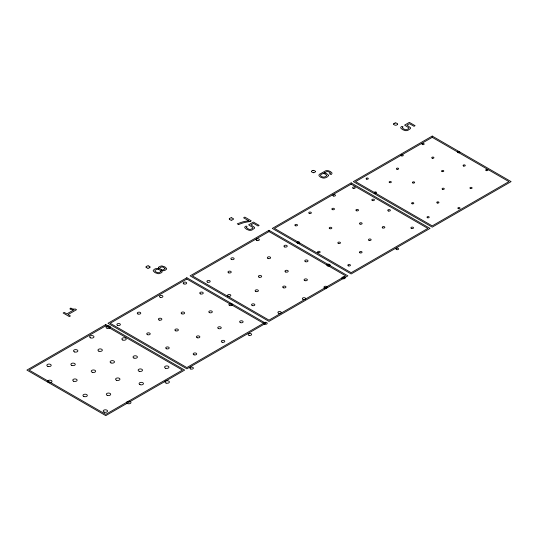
<?xml version="1.0" encoding="UTF-8"?>
<svg xmlns="http://www.w3.org/2000/svg" width="538" height="538" viewBox="0 0 538 538"><rect width="100%" height="100%" fill="white"/><g stroke="black" fill="none" stroke-linecap="round" stroke-linejoin="round"><path stroke-width="0.81" d="M70.908 308.113L69.859 308.859A3.551 2.051 0 0 0 71.48 309.639A3.436 1.984 0 0 0 73.545 309.626L73.901 309.834L66.847 313.91L64.217 312.39L63.141 313.008L69.355 316.6L70.431 315.974L68.044 314.596L76.531 309.7L75.367 309.027A4.674 2.697 0 0 1 70.821 308.16M312.269 170.687L311.932 170.876A1.486 0.854 0 0 0 311.394 171.588M394.092 123.444L394.428 123.249A1.527 0.881 0 0 1 395.753 122.94M158.717 268.966L159.066 268.765A2.609 1.506 0 0 1 158.428 267.716M250.049 221.521L251.246 220.829L244.79 217.103L243.6 217.796L248.859 220.829A24.439 14.109 0 0 0 243.109 221.804A42.193 24.358 0 0 0 240.163 222.772L237.265 223.795L238.576 224.554M161.36 269.659L162.375 269.968A1.217 0.699 0 0 0 162.994 269.948L164.803 268.966A1.298 0.753 0 0 0 164.897 268.449M164.89 268.455L164.07 267.716A7.545 4.358 0 0 0 163.236 267.258L162.308 266.962A1.284 0.74 0 0 0 162.039 266.935A1.271 0.733 0 0 0 161.508 266.989L159.752 268.005A1.251 0.72 0 0 0 159.705 268.469L160.418 269.135A7.525 4.344 0 0 0 161.36 269.659M330.204 173.034L329.451 172.221A6.806 3.927 0 0 0 329.088 172.005L327.75 171.535A1.843 1.063 0 0 0 326.976 171.508L323.883 173.101A3.127 1.802 0 0 1 325.463 173.202A4.775 2.757 0 0 1 327.064 173.935L328.066 174.756A3.147 1.816 0 0 1 328.301 175.509M393.661 124.143A2.401 1.385 0 0 0 395.544 125.233A1.493 0.861 0 0 0 396.735 124.971L397.091 124.789A1.54 0.888 0 0 0 397.643 124.076M393.56 124.15A1.486 0.854 0 0 1 394.112 123.458M395.733 123A2.327 1.345 0 0 1 397.548 124.083M313.378 172.671A2.401 1.385 0 0 1 311.495 171.582M312.289 170.694A1.527 0.881 0 0 1 313.587 170.371M313.573 170.438A2.327 1.345 0 0 1 315.389 171.514M315.483 171.514A1.54 0.888 0 0 1 314.918 172.214L314.596 172.416A1.493 0.861 0 0 1 313.372 172.725M330.258 173.041A3.1 1.789 0 0 1 329.606 173.922L331.22 174.534L331.859 173.747A2.972 1.715 0 0 0 331.885 172.833L330.5 171.582L328.503 170.761A3.833 2.213 0 0 0 325.712 170.768L319.377 174.325A4.351 2.515 0 0 0 318.967 175.166A3.174 1.829 0 0 0 319.054 175.778L320.298 177.002A8.332 4.808 0 0 0 320.89 177.332L322.666 177.95A3.504 2.024 0 0 0 325.234 177.883L326.532 177.358A16.557 9.556 0 0 0 327.131 177.015L327.534 176.74A3.914 2.26 0 0 0 328.315 175.509M231.219 220.103A2.401 1.385 0 0 1 229.336 219.013M229.235 219.02A1.486 0.854 0 0 1 229.787 218.327M230.123 218.125A1.527 0.881 0 0 1 231.427 217.809M231.414 217.87A2.327 1.345 0 0 1 233.223 218.953M233.324 218.946A1.54 0.888 0 0 1 232.752 219.645L232.436 219.854A1.493 0.861 0 0 1 231.212 220.163M250.062 221.548A33.174 19.153 0 0 0 243.667 222.739A36.167 20.881 0 0 0 238.603 224.575M147.963 268.173A2.401 1.385 0 0 1 146.08 267.083M145.98 267.09A1.486 0.854 0 0 1 146.531 266.391L146.847 266.189A1.527 0.881 0 0 1 148.172 265.873M148.158 265.94A2.327 1.345 0 0 1 149.968 267.016M150.062 267.016A1.54 0.888 0 0 1 149.497 267.716M149.154 267.911A1.493 0.861 0 0 1 147.957 268.227M158.804 268.906A3.04 1.755 0 0 0 154.662 269.087L153.337 270.251A2.582 1.486 0 0 0 153.256 270.95L154.682 272.383A12.226 7.055 0 0 0 155.502 272.853L158.159 273.687A2.576 1.486 0 0 0 159.194 273.634L161.165 272.84A3.181 1.836 0 0 0 162.153 271.784A2.892 1.675 0 0 0 161.4 270.533L161.763 270.325A2.616 1.513 0 0 0 163.35 270.695A2.508 1.446 0 0 0 165.179 270.231L166.498 269.222A2.34 1.352 0 0 0 166.592 268.502L165.253 267.191A11.742 6.779 0 0 0 164.5 266.754L162.066 265.967A2.34 1.352 0 0 0 160.976 266.034L159.221 266.787A2.508 1.453 0 0 0 158.407 267.716M246.451 227.5L247.48 228.589L249.524 229.41A1.876 1.083 0 0 0 250.916 229.235L252.013 228.67A4.438 2.562 0 0 0 252.389 228.421L252.752 228.072A1.587 0.915 0 0 0 252.873 227.729A1.54 0.888 0 0 0 252.786 227.453L248.617 224.83L253.398 222.073L259.134 225.382L258.058 226.007L253.519 223.384L250.95 224.864L254.514 227.352A2.777 1.601 0 0 1 254.454 228.327L251.898 230.056A3.322 1.917 0 0 1 249.027 230.271L246.471 229.249L244.743 227.668A2.051 1.184 0 0 1 244.716 227.386C245.052 225.395 248.455 225.947 246.465 227.439M402.404 127.802L403.439 128.885L405.477 129.712A1.876 1.083 0 0 0 406.869 129.537L407.965 128.972A4.438 2.562 0 0 0 408.342 128.723L408.705 128.367A1.587 0.915 0 0 0 408.833 128.031A1.54 0.888 0 0 0 408.745 127.748L404.576 125.132L409.351 122.375L415.087 125.684L414.011 126.309L409.472 123.686L406.903 125.166L410.467 127.654A2.777 1.601 0 0 1 410.407 128.629L407.858 130.351A3.322 1.917 0 0 1 404.98 130.573L402.424 129.55L400.696 127.963A2.051 1.184 0 0 1 400.675 127.681C401.012 125.69 404.415 126.248 402.417 127.741M160.875 271.334L160.142 272.046A14.842 8.568 0 0 1 159.712 272.295L158.495 272.705A1.365 0.787 0 0 1 157.977 272.712L156.417 272.174A9.146 5.279 0 0 1 155.865 271.858L154.931 270.95A1.392 0.8 0 0 1 154.964 270.594L155.65 269.955A14.842 8.568 0 0 1 156.087 269.699L157.311 269.282A1.365 0.787 0 0 1 157.836 269.276L159.403 269.814A8.985 5.192 0 0 1 159.954 270.13L160.882 271.038A1.372 0.794 0 0 1 160.869 271.334M326.398 175.852L325.746 176.41A12.078 6.974 0 0 1 325.349 176.639L324.387 177.015A1.97 1.137 0 0 1 322.948 177.049L321.825 176.632A6.153 3.558 0 0 1 321.32 176.343L320.574 175.623A1.95 1.123 0 0 1 320.661 174.863L321.314 174.305A12.078 6.974 0 0 1 321.711 174.083L322.672 173.7A1.97 1.137 0 0 1 324.111 173.666L325.234 174.083A6.153 3.558 0 0 1 325.739 174.373L326.485 175.092A1.95 1.13 0 0 1 326.398 175.852M105.778 324.548L26.9 370.09L105.778 415.625L184.648 370.09L105.778 324.548M186.841 277.749L107.963 323.284L186.841 368.826L265.711 323.284L186.841 277.749M269 230.311L190.122 275.853L269 321.388L347.878 275.853L269 230.311M351.159 182.88L272.289 228.415L351.159 273.956L430.037 228.415L351.159 182.88M432.222 136.074L353.352 181.615L432.222 227.15L511.1 181.615L432.222 136.074M105.778 325.82L29.092 370.09L105.778 414.361L182.456 370.09L105.778 325.82M186.841 279.014L110.156 323.284L186.841 367.562L263.526 323.284L186.841 279.014M269 231.582L192.315 275.853L269 320.123L345.685 275.853L269 231.582M351.159 184.144L274.474 228.415L351.159 272.692L427.845 228.415L351.159 184.144M432.222 137.345L355.544 181.615L432.222 225.886L508.908 181.615L432.222 137.345M432.283 158.239A1.096 0.632 0 0 0 433.931 157.688A1.096 0.632 0 0 0 432.283 157.136A1.096 0.632 0 0 0 432.283 158.239M374.737 193.048A1.096 0.632 0 0 0 376.472 192.597A1.096 0.632 0 0 0 374.925 191.958A1.096 0.632 0 0 0 374.737 193.048M412.148 203.788A1.096 0.632 0 0 0 413.796 203.236A1.096 0.632 0 0 0 412.148 202.691A1.096 0.632 0 0 0 412.148 203.788M442.048 171.541A1.096 0.632 0 0 0 443.783 171.084A1.096 0.632 0 0 0 442.229 170.452A1.096 0.632 0 0 0 442.048 171.541M427.555 217.762A1.096 0.632 0 0 0 429.203 217.211A1.096 0.632 0 0 0 427.555 216.666A1.096 0.632 0 0 0 427.555 217.762M486.238 170.613A1.096 0.632 0 0 0 487.885 170.062A1.096 0.632 0 0 0 486.238 169.517A1.096 0.632 0 0 0 486.238 170.613M412.928 182.967A1.096 0.632 0 0 0 414.657 182.51A1.096 0.632 0 0 0 413.11 181.871A1.096 0.632 0 0 0 412.928 182.967M442.639 189.363A1.096 0.632 0 0 0 444.287 188.811A1.096 0.632 0 0 0 442.646 188.266A1.096 0.632 0 0 0 442.639 189.363M396.99 169.268A1.096 0.632 0 0 0 398.638 168.717A1.096 0.632 0 0 0 396.99 168.172A1.096 0.632 0 0 0 396.99 169.268M470.468 188.515A1.096 0.632 0 0 0 472.115 187.97A1.096 0.632 0 0 0 470.468 187.419A1.096 0.632 0 0 0 470.468 188.515M458.396 208.704A1.096 0.632 0 0 0 460.044 208.152A1.096 0.632 0 0 0 458.396 207.601A1.096 0.632 0 0 0 458.396 208.704M366.586 179.127A1.096 0.632 0 0 0 368.315 178.67A1.096 0.632 0 0 0 366.768 178.031A1.096 0.632 0 0 0 366.586 179.127M458.046 152.664A1.096 0.632 0 0 0 459.775 152.214A1.096 0.632 0 0 0 458.228 151.575A1.096 0.632 0 0 0 458.046 152.664M401.53 155.859A1.096 0.632 0 0 0 403.258 155.408A1.096 0.632 0 0 0 401.711 154.769A1.096 0.632 0 0 0 401.53 155.859M422.438 144.561A1.096 0.632 0 0 0 424.166 144.103A1.096 0.632 0 0 0 422.619 143.464A1.096 0.632 0 0 0 422.438 144.561M437.3 203.008A1.096 0.632 0 0 0 438.947 202.463A1.096 0.632 0 0 0 437.3 201.911A1.096 0.632 0 0 0 437.3 203.008M463.635 166.047A1.096 0.632 0 0 0 465.283 165.496A1.096 0.632 0 0 0 463.635 164.944A1.096 0.632 0 0 0 463.635 166.047M389.687 182.631A1.096 0.632 0 0 0 391.334 182.086A1.096 0.632 0 0 0 389.687 181.535A1.096 0.632 0 0 0 389.687 182.631M396.526 249.571A1.318 0.76 0 0 0 398.604 249.027A1.318 0.76 0 0 0 396.741 248.26A1.318 0.76 0 0 0 396.526 249.571M382.767 227.951A1.318 0.76 0 0 0 384.845 227.406A1.318 0.76 0 0 0 382.989 226.639A1.318 0.76 0 0 0 382.767 227.951M332.39 209.638A1.318 0.76 0 0 0 334.468 209.087A1.318 0.76 0 0 0 332.612 208.327A1.318 0.76 0 0 0 332.39 209.638M297.628 243.196A1.318 0.76 0 0 0 299.605 242.544A1.318 0.76 0 0 0 297.628 241.885A1.318 0.76 0 0 0 297.628 243.196M359.996 252.84A1.318 0.76 0 0 0 362.074 252.295A1.318 0.76 0 0 0 360.211 251.528A1.318 0.76 0 0 0 359.996 252.84M372.363 200.533A1.318 0.76 0 0 0 374.441 199.988A1.318 0.76 0 0 0 372.585 199.221A1.318 0.76 0 0 0 372.363 200.533M411.442 228.475A1.318 0.76 0 0 0 413.514 227.924A1.318 0.76 0 0 0 411.657 227.157A1.318 0.76 0 0 0 411.442 228.475M360.056 224.097A1.318 0.76 0 0 0 362.135 223.552A1.318 0.76 0 0 0 360.278 222.786A1.318 0.76 0 0 0 360.056 224.097M329.76 228.657A1.318 0.76 0 0 0 331.838 228.112A1.318 0.76 0 0 0 329.976 227.345A1.318 0.76 0 0 0 329.76 228.657M295.409 225.745A1.318 0.76 0 0 0 297.487 225.2A1.318 0.76 0 0 0 295.631 224.433A1.318 0.76 0 0 0 295.409 225.745M309.39 213.465A1.318 0.76 0 0 0 311.361 212.806A1.318 0.76 0 0 0 309.39 212.147A1.318 0.76 0 0 0 309.39 213.465M388.389 211.004A1.318 0.76 0 0 0 390.366 210.345A1.318 0.76 0 0 0 388.389 209.685A1.318 0.76 0 0 0 388.389 211.004M369.055 240.358A1.318 0.76 0 0 0 371.133 239.807A1.318 0.76 0 0 0 369.276 239.04A1.318 0.76 0 0 0 369.055 240.358M318.086 252.672A1.318 0.76 0 0 0 320.164 252.127A1.318 0.76 0 0 0 318.301 251.36A1.318 0.76 0 0 0 318.086 252.672M356.445 210.768A1.318 0.76 0 0 0 358.516 210.217A1.318 0.76 0 0 0 356.66 209.457A1.318 0.76 0 0 0 356.445 210.768M338.375 243.458A1.318 0.76 0 0 0 340.453 242.914A1.318 0.76 0 0 0 338.59 242.147A1.318 0.76 0 0 0 338.375 243.458M348.355 265.853A1.318 0.76 0 0 0 350.433 265.301A1.318 0.76 0 0 0 348.577 264.535A1.318 0.76 0 0 0 348.355 265.853M353.237 188.394A1.318 0.76 0 0 0 355.215 187.735A1.318 0.76 0 0 0 353.237 187.076A1.318 0.76 0 0 0 353.237 188.394M333.365 195.993A1.318 0.76 0 0 0 335.443 195.449A1.318 0.76 0 0 0 333.58 194.682A1.318 0.76 0 0 0 333.365 195.993M284.77 246.976A1.648 0.948 0 0 0 287.238 246.148A1.648 0.948 0 0 0 284.77 245.328A1.648 0.948 0 0 0 284.77 246.976M303.035 299.39A1.648 0.948 0 0 0 305.631 298.711A1.648 0.948 0 0 0 303.304 297.756A1.648 0.948 0 0 0 303.035 299.39M278.583 313.203A1.648 0.948 0 0 0 281.179 312.517A1.648 0.948 0 0 0 278.852 311.563A1.648 0.948 0 0 0 278.583 313.203M304.911 280.648A1.648 0.948 0 0 0 307.38 279.827A1.648 0.948 0 0 0 304.911 279A1.648 0.948 0 0 0 304.911 280.648M268.032 258.496A1.648 0.948 0 0 0 270.627 257.81A1.648 0.948 0 0 0 268.301 256.855A1.648 0.948 0 0 0 268.032 258.496M259.074 277.171A1.648 0.948 0 0 0 261.67 276.492A1.648 0.948 0 0 0 259.35 275.53A1.648 0.948 0 0 0 259.074 277.171M231.676 259.538A1.648 0.948 0 0 0 234.144 258.711A1.648 0.948 0 0 0 231.676 257.89A1.648 0.948 0 0 0 231.676 259.538M256.895 240.533A1.648 0.948 0 0 0 259.363 239.706A1.648 0.948 0 0 0 256.895 238.885A1.648 0.948 0 0 0 256.895 240.533M305.571 261.724A1.648 0.948 0 0 0 308.039 260.896A1.648 0.948 0 0 0 305.571 260.076A1.648 0.948 0 0 0 305.571 261.724M207.735 282.208A1.648 0.948 0 0 0 210.203 281.387A1.648 0.948 0 0 0 207.735 280.567A1.648 0.948 0 0 0 207.735 282.208M283.358 287.783A1.648 0.948 0 0 0 285.954 287.104A1.648 0.948 0 0 0 283.634 286.149A1.648 0.948 0 0 0 283.358 287.783M252.235 305.55A1.648 0.948 0 0 0 254.83 304.864A1.648 0.948 0 0 0 252.51 303.909A1.648 0.948 0 0 0 252.235 305.55M228.778 272.88A1.648 0.948 0 0 0 231.246 272.06A1.648 0.948 0 0 0 228.778 271.239A1.648 0.948 0 0 0 228.778 272.88M342.592 278.664A1.648 0.948 0 0 0 345.188 277.978A1.648 0.948 0 0 0 342.861 277.023A1.648 0.948 0 0 0 342.592 278.664M285.651 271.993A1.648 0.948 0 0 0 288.247 271.313A1.648 0.948 0 0 0 285.92 270.358A1.648 0.948 0 0 0 285.651 271.993M228.233 296.176A1.648 0.948 0 0 0 230.829 295.49A1.648 0.948 0 0 0 228.502 294.535A1.648 0.948 0 0 0 228.233 296.176M255.812 291.495A1.648 0.948 0 0 0 258.408 290.816A1.648 0.948 0 0 0 256.088 289.861A1.648 0.948 0 0 0 255.812 291.495M324.649 287.958A1.648 0.948 0 0 0 327.245 287.272A1.648 0.948 0 0 0 324.925 286.317A1.648 0.948 0 0 0 324.649 287.958M327.676 265.913A1.648 0.948 0 0 0 330.144 265.086A1.648 0.948 0 0 0 327.676 264.266A1.648 0.948 0 0 0 327.676 265.913M175.751 330.843A1.755 1.015 0 0 0 178.387 329.962A1.755 1.015 0 0 0 175.751 329.088A1.755 1.015 0 0 0 175.751 330.843M209.538 312.659A1.755 1.015 0 0 0 212.308 311.932A1.755 1.015 0 0 0 209.827 310.91A1.755 1.015 0 0 0 209.538 312.659M194.063 354.831A1.755 1.015 0 0 0 196.7 353.95A1.755 1.015 0 0 0 194.063 353.069A1.755 1.015 0 0 0 194.063 354.831M222.16 342.215A1.755 1.015 0 0 0 224.797 341.334A1.755 1.015 0 0 0 222.16 340.46A1.755 1.015 0 0 0 222.16 342.215M147.594 334.723A1.755 1.015 0 0 0 150.23 333.849A1.755 1.015 0 0 0 147.594 332.968A1.755 1.015 0 0 0 147.594 334.723M240.493 322.659A1.755 1.015 0 0 0 243.129 321.778A1.755 1.015 0 0 0 240.493 320.904A1.755 1.015 0 0 0 240.493 322.659M117.614 325.335A1.755 1.015 0 0 0 120.384 324.602A1.755 1.015 0 0 0 117.909 323.587A1.755 1.015 0 0 0 117.614 325.335M200.472 293.889A1.755 1.015 0 0 0 203.236 293.156A1.755 1.015 0 0 0 200.761 292.134A1.755 1.015 0 0 0 200.472 293.889M181.871 313.829A1.755 1.015 0 0 0 184.642 313.103A1.755 1.015 0 0 0 182.167 312.08A1.755 1.015 0 0 0 181.871 313.829M197.217 337.756A1.755 1.015 0 0 0 199.854 336.875A1.755 1.015 0 0 0 197.217 336.001A1.755 1.015 0 0 0 197.217 337.756M160.277 297.312A1.755 1.015 0 0 0 162.913 296.431A1.755 1.015 0 0 0 160.277 295.557A1.755 1.015 0 0 0 160.277 297.312M137.99 313.99A1.755 1.015 0 0 0 140.761 313.264A1.755 1.015 0 0 0 138.279 312.242A1.755 1.015 0 0 0 137.99 313.99M166.578 348.812A1.755 1.015 0 0 0 169.214 347.931A1.755 1.015 0 0 0 166.578 347.05A1.755 1.015 0 0 0 166.578 348.812M218.61 328.644A1.755 1.015 0 0 0 221.246 327.763A1.755 1.015 0 0 0 218.61 326.882A1.755 1.015 0 0 0 218.61 328.644M249.007 335.295A1.755 1.015 0 0 0 251.643 334.414A1.755 1.015 0 0 0 249.007 333.54A1.755 1.015 0 0 0 249.007 335.295M264.454 324.118A1.755 1.015 0 0 0 267.225 323.392A1.755 1.015 0 0 0 264.743 322.37A1.755 1.015 0 0 0 264.454 324.118M229.753 305.523A1.755 1.015 0 0 0 232.389 304.649A1.755 1.015 0 0 0 229.753 303.768A1.755 1.015 0 0 0 229.753 305.523M183.915 283.916A1.755 1.015 0 0 0 186.686 283.19A1.755 1.015 0 0 0 184.204 282.168A1.755 1.015 0 0 0 183.915 283.916M190.748 369.001A1.755 1.015 0 0 0 193.384 368.12A1.755 1.015 0 0 0 190.748 367.246A1.755 1.015 0 0 0 190.748 369.001M159.235 320.097A1.755 1.015 0 0 0 161.871 319.216A1.755 1.015 0 0 0 159.235 318.341A1.755 1.015 0 0 0 159.235 320.097M166.107 383.09A2.199 1.271 0 0 0 169.403 381.993A2.199 1.271 0 0 0 166.107 380.897A2.199 1.271 0 0 0 166.107 383.09M73.666 381.227A2.199 1.271 0 0 0 77.129 380.312A2.199 1.271 0 0 0 74.036 379.041A2.199 1.271 0 0 0 73.666 381.227M47.916 366.425A2.199 1.271 0 0 0 51.211 365.329A2.199 1.271 0 0 0 47.916 364.233A2.199 1.271 0 0 0 47.916 366.425M92.341 372.323A2.192 1.264 0 0 0 95.636 371.22A2.192 1.264 0 0 0 92.341 370.124A2.192 1.264 0 0 0 92.341 372.323M116.659 380.292A2.199 1.271 0 0 0 119.954 379.196A2.199 1.271 0 0 0 116.665 378.1A2.199 1.271 0 0 0 116.659 380.292M83.861 396.499A2.199 1.271 0 0 0 87.317 395.591A2.199 1.271 0 0 0 84.224 394.314A2.199 1.271 0 0 0 83.861 396.499M74.587 351.96A2.199 1.271 0 0 0 77.876 350.863A2.199 1.271 0 0 0 74.587 349.761A2.199 1.271 0 0 0 74.587 351.96M133.935 358.066A2.199 1.271 0 0 0 137.398 357.158A2.199 1.271 0 0 0 134.298 355.88A2.199 1.271 0 0 0 133.935 358.066M139.994 384.65A2.199 1.271 0 0 0 143.451 383.735A2.199 1.271 0 0 0 140.357 382.464A2.199 1.271 0 0 0 139.994 384.65M127.694 403.635A2.192 1.264 0 0 0 130.99 402.538A2.192 1.264 0 0 0 127.694 401.442A2.192 1.264 0 0 0 127.694 403.635M98.871 351.186A2.199 1.271 0 0 0 102.334 350.272A2.199 1.271 0 0 0 99.234 349.001A2.199 1.271 0 0 0 98.871 351.186M165.657 368.268A2.199 1.271 0 0 0 168.952 367.172A2.199 1.271 0 0 0 165.657 366.075A2.199 1.271 0 0 0 165.657 368.268M90.512 337.857A2.199 1.271 0 0 0 93.968 336.943A2.199 1.271 0 0 0 90.875 335.665A2.199 1.271 0 0 0 90.512 337.857M48.534 382.451A2.199 1.271 0 0 0 51.991 381.543A2.199 1.271 0 0 0 48.897 380.265A2.199 1.271 0 0 0 48.534 382.451M122.765 340.029A2.199 1.271 0 0 0 126.228 339.122A2.199 1.271 0 0 0 123.128 337.844A2.199 1.271 0 0 0 122.765 340.029M104.271 412.155A2.199 1.271 0 0 0 107.56 411.059A2.199 1.271 0 0 0 104.271 409.963A2.199 1.271 0 0 0 104.271 412.155M107.23 395.343A2.199 1.271 0 0 0 110.687 394.435A2.199 1.271 0 0 0 107.593 393.157A2.199 1.271 0 0 0 107.23 395.343M111.016 362.921A2.199 1.271 0 0 0 114.48 362.013A2.199 1.271 0 0 0 111.379 360.736A2.199 1.271 0 0 0 111.016 362.921M106.934 328.173A2.199 1.271 0 0 0 110.391 327.259A2.199 1.271 0 0 0 107.297 325.988A2.199 1.271 0 0 0 106.934 328.173M139.221 371.281A2.199 1.271 0 0 0 142.516 370.184A2.199 1.271 0 0 0 139.221 369.088A2.199 1.271 0 0 0 139.221 371.281M71.803 365.41A2.199 1.271 0 0 0 75.259 364.495A2.199 1.271 0 0 0 72.166 363.224A2.199 1.271 0 0 0 71.803 365.41"/></g></svg>
